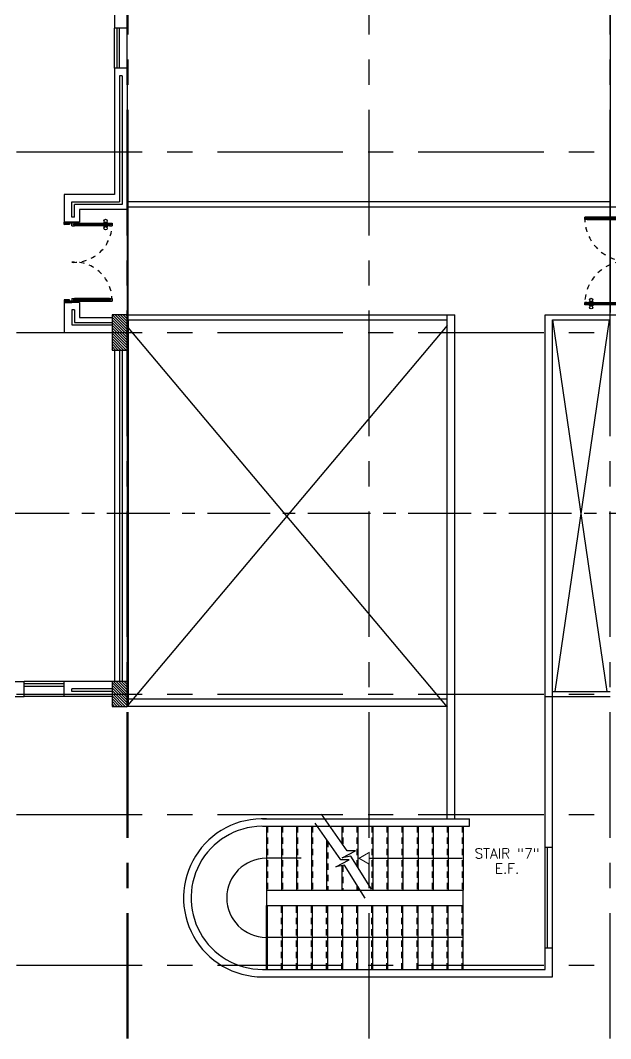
# Model space of a CAD drawing. Extents: x 88808.2 to 88899.2, y 39921.6 to 40001.1.
# Drawn here: x 88849.01 to 88860.76, y 39921.62 to 39941.9 of the extents above; entities that cross this region are included whole.
import ezdxf
from ezdxf.enums import TextEntityAlignment as Align

# ---------------------------------------------------------------- set-up
doc = ezdxf.new("R2010")
doc.units = 0
doc.header["$MEASUREMENT"] = 0
for name, pattern in [('CENTER', [2, 1.25, -0.25, 0.25, -0.25]), ('CENTERX2', [4, 2.5, -0.5, 0.5, -0.5]), ('HIDDEN', [0.375, 0.25, -0.125]), ('HIDDEN2', [0.1875, 0.125, -0.0625])]:
    doc.linetypes.add(name, pattern=pattern)
doc.layers.get('0').update_dxf_attribs({"color": 11, "linetype": 'CONTINUOUS'})
for name, color, linetype in [('AXES', 11, 'CENTERX2'), ('AXES1', 11, 'CENTER'), ('COL', 11, 'CONTINUOUS'), ('DOOR', 11, 'CONTINUOUS'), ('EJ', 11, 'CONTINUOUS'), ('HAT', 11, 'CONTINUOUS'), ('INSUL', 11, 'CONTINUOUS'), ('RM-NAME', 11, 'CONTINUOUS'), ('ROOF', 11, 'CONTINUOUS'), ('SHAFT', 11, 'CONTINUOUS'), ('STR', 11, 'CONTINUOUS'), ('WALL', 11, 'CONTINUOUS'), ('WIN', 11, 'CONTINUOUS')]:
    doc.layers.add(name, color=color, linetype=linetype)
doc.styles.add('ROMANS', font='ROMANS.shx', dxfattribs={"width": 0.6})

# ---------------------------------------------------------------- blocks, each defined once
blk = doc.blocks.new('A$C1DFA4FE8')
at = {"layer": 'DOOR', "color": 0, "linetype": 'ByBlock'}
for p, q in [((0, 1631), (0, 1581)), ((0, 1581), (0, 1631)), ((50, 1631), (0, 1631)), ((50, 1631), (50, 1614)), ((750, 1614), (750, 1631)), ((750, 1631), (800, 1631)), ((950, 1656), (800, 1656)), ((800, 1656), (800, 1631)), ((800, 1581), (800, 1631)), ((800, 1631), (850, 1631)), ((850, 1631), (850, 1606)), ((950, 1606), (950, 1656)), ((50, 1581), (0, 1581)), ((30, 1614), (30, 1598)), ((50, 1614), (30, 1614)), ((50, 1598), (30, 1598)), ((50, 1598), (50, 1581)), ((770, 1614), (750, 1614)), ((750, 1581), (750, 1598)), ((750, 1598), (770, 1598)), ((800, 1581), (750, 1581)), ((770, 1598), (770, 1614)), ((850, 1606), (950, 1606)), ((0, 81), (0, 131)), ((0, 131), (0, 81)), ((50, 131), (0, 131)), ((50, 81), (0, 81)), ((30, 98), (30, 114)), ((50, 114), (30, 114)), ((50, 98), (30, 98)), ((50, 114), (50, 131)), ((50, 81), (50, 98)), ((83, 131), (83, 138)), ((173, 138), (83, 138)), ((83, 81), (83, 74)), ((173, 74), (83, 74)), ((95, 138), (95, 147)), ((95, 147), (160, 147)), ((95, 138), (160, 138)), ((95, 74), (95, 65)), ((95, 74), (160, 74)), ((95, 65), (160, 65)), ((160, 138), (160, 147)), ((160, 74), (160, 65)), ((173, 131), (173, 138)), ((173, 81), (173, 74)), ((750, 131), (750, 114)), ((800, 131), (750, 131)), ((750, 114), (770, 114)), ((750, 98), (750, 81)), ((770, 98), (750, 98)), ((750, 81), (800, 81)), ((770, 114), (770, 98)), ((800, 131), (800, 81)), ((800, 56), (800, 81)), ((800, 81), (850, 81)), ((950, 56), (800, 56)), ((850, 106), (950, 106)), ((850, 81), (850, 106)), ((950, 106), (950, 56))]:
    blk.add_line(p, q, dxfattribs=at)
at = {"layer": 'DOOR', "linetype": 'ByBlock'}
for p, q in [((750, 1631), (50, 1631)), ((750, 1614), (50, 1614)), ((750, 1598), (50, 1598)), ((50, 1581), (750, 1581)), ((50, 131), (750, 131)), ((750, 114), (50, 114)), ((750, 98), (50, 98)), ((750, 81), (50, 81))]:
    blk.add_line(p, q, dxfattribs=at)
at = {"layer": 'DOOR', "color": 9, "linetype": 'ByBlock'}
for p, q in [((950, 1606), (837, 1656)), ((950, 1606), (910, 1656)), ((950, 1606), (850, 1619)), ((950, 106), (837, 56)), ((950, 106), (850, 93)), ((950, 106), (910, 56))]:
    blk.add_line(p, q, dxfattribs=at)
at = {"layer": 'DOOR', "color": 0, "linetype": 'ByBlock'}
for centre in [(128, 179), (128, 32)]:
    blk.add_circle(centre, 32.4, dxfattribs=at)
at = {"layer": 'DOOR', "linetype": 'HIDDEN', "ltscale": 0.5}
for centre, start, end in [((752, 1606), 178.0938, 273.7249), ((752, 106), 86.2751, 181.9062)]:
    blk.add_arc(centre, 752, start, end, dxfattribs=at)
at = {"layer": 'DOOR', "color": 9, "linetype": 'ByBlock'}
for centre, radius, start, end in [((950, 1606), 154, 161.1053, 166.2858), ((950, 1606), 134, 158.1598, 169.28), ((950, 1606), 114, 154.0838, 167.3774), ((950, 1606), 94.4, 148.0182, 180), ((950, 1606), 74.4, 137.7764, 180), ((950, 1606), 54.4, 113.2074, 180), ((950, 1606), 34.4, 90, 180), ((950, 1606), 14.4, 90, 180), ((950, 106), 154, 193.7142, 198.8947), ((950, 106), 134, 190.72, 201.8402), ((950, 106), 114, 192.6226, 205.9162), ((950, 106), 94.4, 180, 211.9818), ((950, 106), 74.4, 180, 222.2236), ((950, 106), 54.4, 180, 246.7926), ((950, 106), 34.4, 180, 270), ((950, 106), 14.4, 180, 270)]:
    blk.add_arc(centre, radius, start, end, dxfattribs=at)
blk = doc.blocks.new('C-300')
at = {"layer": 'HAT', "linetype": 'ByBlock', "ltscale": 0.3}
h = blk.add_hatch(dxfattribs=at)
h.set_pattern_fill('ANSI31', color=8, scale=300, style=0)
h.set_pattern_definition([(45, (-258496.182, -82361.005), (-26.5165043, 26.5165043), [])])
h.paths.add_polyline_path([(300, 500), (0, 500), (0, 250), (300, 250)])
h.paths.add_polyline_path([(300, 250), (0, 250), (0, 0), (300, 0)])
at = {"layer": 'COL'}
blk.add_lwpolyline([(0, 500), (300, 500), (300, 0), (0, 0)], close=True, dxfattribs=at)
blk = doc.blocks.new('C11')
at = {"layer": 'HAT'}
h = blk.add_hatch(dxfattribs=at)
h.set_pattern_fill('ANSI31', color=256, scale=300, style=0)
h.set_pattern_definition([(45, (-248556.182, -75061.005), (-26.5165043, 26.5165043), [])])
h.paths.add_polyline_path([(300, 700), (0, 700), (0, 350), (300, 350)])
h.paths.add_polyline_path([(300, 350), (0, 350), (0, 0), (300, 0)])
at = {"layer": 'COL'}
blk.add_lwpolyline([(300, 700), (300, 0), (0, 0), (0, 700)], close=True, dxfattribs=at)
blk = doc.blocks.new('A$C272A55A0')
at = {"layer": 'DOOR', "color": 0, "linetype": 'ByBlock'}
for p, q in [((0, 900), (0, 1050)), ((50, 1050), (0, 1050)), ((50, 950), (50, 1050)), ((1750, 950), (1750, 1050)), ((1750, 1050), (1800, 1050)), ((1800, 1050), (1800, 900)), ((0, 900), (25, 900)), ((25, 950), (50, 950)), ((25, 900), (25, 950)), ((75, 900), (25, 900)), ((25, 850), (25, 900)), ((42, 850), (25, 850)), ((58, 870), (42, 870)), ((42, 870), (42, 850)), ((58, 850), (58, 870)), ((75, 850), (58, 850)), ((75, 900), (75, 850)), ((1725, 900), (1775, 900)), ((1725, 900), (1725, 850)), ((1725, 850), (1742, 850)), ((1742, 870), (1758, 870)), ((1742, 850), (1742, 870)), ((1775, 950), (1750, 950)), ((1758, 870), (1758, 850)), ((1758, 850), (1775, 850)), ((1775, 900), (1775, 950)), ((1800, 900), (1775, 900)), ((1775, 850), (1775, 900)), ((25, 50), (42, 50)), ((25, 50), (25, 0)), ((25, 0), (75, 0)), ((75, 0), (25, 0)), ((42, 50), (42, 30)), ((42, 30), (58, 30)), ((58, 50), (75, 50)), ((58, 50), (58, 30)), ((75, 50), (75, 0)), ((1718, 160), (1709, 160)), ((1709, 95), (1709, 160)), ((1718, 95), (1709, 95)), ((1725, 173), (1718, 173)), ((1718, 173), (1718, 83)), ((1718, 95), (1718, 160)), ((1725, 83), (1718, 83)), ((1742, 50), (1725, 50)), ((1725, 50), (1725, 0)), ((1775, 0), (1725, 0)), ((1725, 0), (1775, 0)), ((1742, 50), (1742, 30)), ((1758, 30), (1742, 30)), ((1775, 50), (1758, 50)), ((1758, 50), (1758, 30)), ((1775, 173), (1782, 173)), ((1775, 83), (1782, 83)), ((1775, 50), (1775, 0)), ((1782, 173), (1782, 83)), ((1782, 160), (1791, 160)), ((1782, 95), (1782, 160)), ((1782, 95), (1791, 95)), ((1791, 95), (1791, 160))]:
    blk.add_line(p, q, dxfattribs=at)
at = {"layer": 'DOOR', "color": 9, "linetype": 'ByBlock'}
for p, q in [((50, 1050), (0, 1010)), ((50, 1050), (0, 937)), ((50, 1050), (37, 950)), ((1750, 1050), (1800, 1010)), ((1750, 1050), (1800, 937)), ((1750, 1050), (1763, 950))]:
    blk.add_line(p, q, dxfattribs=at)
at = {"layer": 'DOOR', "linetype": 'ByBlock'}
for p, q in [((25, 850), (25, 50)), ((42, 850), (42, 50)), ((58, 850), (58, 50)), ((75, 50), (75, 850)), ((1725, 50), (1725, 850)), ((1742, 850), (1742, 50)), ((1758, 850), (1758, 50)), ((1775, 850), (1775, 50))]:
    blk.add_line(p, q, dxfattribs=at)
at = {"layer": 'DOOR', "color": 0, "linetype": 'ByBlock'}
for centre in [(1676, 128), (1824, 128)]:
    blk.add_circle(centre, 32.4, dxfattribs=at)
at = {"layer": 'DOOR', "color": 9, "linetype": 'ByBlock'}
for centre, radius, start, end in [((50, 1050), 54.4, 203.2074, 270), ((50, 1050), 34.4, 180, 270), ((50, 1050), 14.4, 180, 270), ((1750, 1050), 14.4, 270, 0), ((1750, 1050), 34.4, 270, 0), ((1750, 1050), 54.4, 270, 336.7926), ((50, 1050), 74.4, 227.7764, 270), ((50, 1050), 94.4, 238.0182, 270), ((50, 1050), 114, 244.0838, 257.3774), ((50, 1050), 134, 248.1598, 259.28), ((50, 1050), 154, 251.1053, 256.2858), ((1750, 1050), 74.4, 270, 312.2236), ((1750, 1050), 94.4, 270, 301.9818), ((1750, 1050), 114, 282.6226, 295.9162), ((1750, 1050), 134, 280.72, 291.8402), ((1750, 1050), 154, 283.7142, 288.8947)]:
    blk.add_arc(centre, radius, start, end, dxfattribs=at)
at = {"layer": 'DOOR', "linetype": 'HIDDEN', "ltscale": 0.5}
for centre, start, end in [((50, 851), 268.3174, 3.2965), ((1750, 851), 176.7035, 271.6826)]:
    blk.add_arc(centre, 851, start, end, dxfattribs=at)
at = {"layer": 'WALL', "linetype": 'ByBlock'}
blk.add_line((1800, 900), (1800, 1050), dxfattribs=at)

msp = doc.modelspace()

# ---------------------------------------------------------------- linework, layer by layer
for p, q in [((88855.5118, 39925.3544), (88855.0041, 39926.0857)), ((88855.3851, 39925.1762), (88854.8773, 39925.9075)), ((88855.4133, 39925.214), (88855.6821, 39925.3544)), ((88855.6821, 39925.3544), (88855.5118, 39925.3544)), ((88855.2865, 39925.0357), (88855.5554, 39925.1762)), ((88855.5554, 39925.1762), (88855.3851, 39925.1762)), ((88855.5886, 39925.2491), (88855.4133, 39925.214)), ((88855.9978, 39924.5938), (88855.5886, 39925.2491)), ((88855.4618, 39925.0709), (88855.2865, 39925.0357)), ((88855.871, 39924.4156), (88855.4618, 39925.0709))]:
    msp.add_line(p, q)
at = {"layer": 'AXES'}
for p, q in [((88855.9503, 39921.6153), (88855.9503, 40000.4279)), ((88851.1303, 39921.6153), (88851.1303, 40000.0779)), ((88851.1503, 39921.6153), (88851.1503, 40000.0779)), ((88860.7503, 39921.6153), (88860.7503, 40000.0779)), ((88808.9303, 39939.2796), (88876.9703, 39939.2796)), ((88808.9303, 39935.6796), (88876.9703, 39935.6796)), ((88808.9303, 39928.4796), (88876.9703, 39928.4796)), ((88808.9303, 39926.0796), (88876.9703, 39926.0796)), ((88808.9303, 39923.0796), (88876.9703, 39923.0796))]:
    msp.add_line(p, q, dxfattribs=at)
at = {"layer": 'AXES1'}
msp.add_line((88818.7303, 39932.0796), (88876.9703, 39932.0796), dxfattribs=at)
at = {"layer": 'EJ'}
for p, q in [((88851.1303, 39938.1796), (88851.1303, 39936.0796)), ((88860.7503, 39936.0796), (88860.7503, 39938.1796)), ((88860.7503, 39936.0796), (88860.7503, 39938.1796)), ((88851.1503, 39935.9296), (88851.1503, 39937.8546))]:
    msp.add_line(p, q, dxfattribs=at)
at = {"layer": 'INSUL'}
for p, q in [((88850.9803, 39940.7921), (88850.9803, 39938.3296)), ((88851.0303, 39940.7921), (88850.9803, 39940.7921)), ((88851.0303, 39940.7921), (88851.0303, 39938.2796)), ((88850.9803, 39938.6046), (88850.9803, 39938.2796)), ((88851.0303, 39938.6046), (88851.0303, 39938.2296)), ((88850.03, 39937.9796), (88850.03, 39938.2796)), ((88850.03, 39938.2796), (88850.9803, 39938.2796)), ((88850.08, 39937.9796), (88850.08, 39938.2296)), ((88851.0303, 39938.2296), (88850.08, 39938.2296)), ((88850.08, 39937.9796), (88850.03, 39937.9796)), ((88850.03, 39936.1296), (88850.03, 39935.8296)), ((88850.08, 39936.1296), (88850.03, 39936.1296)), ((88850.08, 39936.1296), (88850.08, 39935.8796)), ((88850.08, 39935.8796), (88850.8303, 39935.8796)), ((88850.03, 39935.8296), (88850.8303, 39935.8296)), ((88850.9803, 39935.3296), (88850.9803, 39928.7296)), ((88851.0303, 39935.3296), (88851.0303, 39928.7296)), ((88850.8303, 39928.5796), (88850.0303, 39928.5796)), ((88850.0303, 39928.5296), (88850.0303, 39928.5796)), ((88850.8303, 39928.5296), (88850.0303, 39928.5296))]:
    msp.add_line(p, q, dxfattribs=at)
at = {"layer": 'ROOF'}
for p, q in [((88860.7503, 39949.7296), (88860.7503, 39936.0796)), ((88860.7503, 39938.2796), (88851.1303, 39938.2796)), ((88861.1453, 39938.1796), (88851.1303, 39938.1796)), ((88851.1303, 39936.0796), (88851.1303, 39928.4296)), ((88851.1303, 39936.0296), (88857.6553, 39936.0296)), ((88851.1303, 39935.9296), (88857.5053, 39935.9296)), ((88857.5053, 39925.9946), (88857.5053, 39936.0296)), ((88857.6553, 39925.9946), (88857.6553, 39936.0296)), ((88859.4553, 39925.4196), (88859.4553, 39936.0296)), ((88859.4553, 39936.0296), (88861.1453, 39936.0296)), ((88859.6053, 39935.9296), (88860.7503, 39935.9296)), ((88859.6053, 39925.9946), (88859.6053, 39935.9296)), ((88859.4553, 39928.4296), (88860.7503, 39928.4296)), ((88859.6053, 39928.5296), (88860.7503, 39928.5296)), ((88853.9051, 39924.5696), (88853.9051, 39924.2696)), ((88853.9051, 39924.5696), (88857.8251, 39924.5696)), ((88855.7051, 39924.6813), (88855.7051, 39924.5696)), ((88855.7051, 39924.6813), (88855.7051, 39924.5696)), ((88855.7251, 39924.6493), (88855.7251, 39924.5696)), ((88855.7251, 39924.6493), (88855.7251, 39924.5696)), ((88857.8251, 39924.2696), (88857.8251, 39924.5696)), ((88853.9051, 39924.2696), (88857.8251, 39924.2696))]:
    msp.add_line(p, q, dxfattribs=at)
at = {"layer": 'ROOF', "color": 9}
for p, q in [((88851.1303, 39936.0796), (88851.1303, 39928.4296)), ((88851.1503, 39935.9296), (88851.1503, 39928.2296))]:
    msp.add_line(p, q, dxfattribs=at)
at = {"layer": 'SHAFT'}
for p, q in [((88859.6053, 39935.9296), (88860.6863, 39928.5296)), ((88860.7303, 39935.9296), (88859.6491, 39928.5296)), ((88857.5053, 39935.8196), (88851.1103, 39928.2196)), ((88851.1103, 39935.8196), (88857.5053, 39928.2196))]:
    msp.add_line(p, q, dxfattribs=at)
at = {"layer": 'STR'}
for p, q in [((88857.5053, 39928.3796), (88851.1311, 39928.3796)), ((88857.5053, 39928.2296), (88851.1303, 39928.2296)), ((88853.9051, 39925.8446), (88853.9051, 39924.5696)), ((88854.2051, 39925.8446), (88854.2051, 39924.5696)), ((88854.5051, 39925.8446), (88854.5051, 39924.5696)), ((88854.8051, 39925.8446), (88854.8051, 39924.5696)), ((88855.4051, 39925.8446), (88855.4051, 39925.5082)), ((88855.7251, 39925.8446), (88855.7251, 39925.0306)), ((88856.0251, 39925.8446), (88856.0251, 39924.5696)), ((88856.3251, 39925.8446), (88856.3251, 39924.5696)), ((88856.6251, 39925.8446), (88856.6251, 39924.5696)), ((88856.9251, 39925.8446), (88856.9251, 39924.5696)), ((88857.2251, 39925.8446), (88857.2251, 39924.5696)), ((88857.5251, 39925.8446), (88857.5251, 39924.5696)), ((88857.8251, 39925.8446), (88857.8251, 39924.5696)), ((88855.1051, 39925.5795), (88855.1051, 39924.5696)), ((88854.5982, 39925.2071), (88853.9026, 39925.2071)), ((88855.9501, 39925.2071), (88857.8051, 39925.2071)), ((88855.4051, 39925.0595), (88855.4051, 39924.5696)), ((88853.9051, 39922.9946), (88853.9051, 39924.2696)), ((88853.9251, 39922.9946), (88853.9251, 39924.2696)), ((88854.2251, 39922.9946), (88854.2251, 39924.2696)), ((88854.5251, 39922.9946), (88854.5251, 39924.2696)), ((88854.8251, 39922.9946), (88854.8251, 39924.2696)), ((88855.1251, 39922.9946), (88855.1251, 39924.2696)), ((88855.4251, 39922.9946), (88855.4251, 39924.2696)), ((88855.7251, 39922.9946), (88855.7251, 39924.2696)), ((88856.0251, 39922.9946), (88856.0251, 39924.2696)), ((88856.3251, 39922.9946), (88856.3251, 39924.2696)), ((88856.6251, 39922.9946), (88856.6251, 39924.2696)), ((88856.9251, 39922.9946), (88856.9251, 39924.2696)), ((88857.2251, 39922.9946), (88857.2251, 39924.2696)), ((88857.5251, 39922.9946), (88857.5251, 39924.2696)), ((88857.8251, 39922.9946), (88857.8251, 39924.2696)), ((88857.8251, 39923.6321), (88853.9026, 39923.6321))]:
    msp.add_line(p, q, dxfattribs=at)
at = {"layer": 'STR', "linetype": 'HIDDEN2'}
for p, q in [((88851.1504, 39928.3796), (88851.1504, 39928.2296)), ((88851.1504, 39928.3796), (88851.1504, 39928.2296)), ((88853.9251, 39925.8446), (88853.9251, 39924.5696)), ((88854.2251, 39925.8446), (88854.2251, 39924.5696)), ((88854.5251, 39925.8446), (88854.5251, 39924.5696)), ((88854.8251, 39925.8446), (88854.8251, 39924.5696)), ((88855.4251, 39925.8446), (88855.4251, 39925.4794)), ((88855.7051, 39925.8446), (88855.7051, 39925.0626)), ((88856.0051, 39925.8446), (88856.0051, 39924.5696)), ((88856.3051, 39925.8446), (88856.3051, 39924.5696)), ((88856.6051, 39925.8446), (88856.6051, 39924.5696)), ((88856.9051, 39925.8446), (88856.9051, 39924.5696)), ((88857.2051, 39925.8446), (88857.2051, 39924.5696)), ((88857.5051, 39925.8446), (88857.5051, 39924.5696)), ((88857.8051, 39925.8446), (88857.8051, 39924.5696)), ((88855.1251, 39925.5507), (88855.1251, 39924.5696)), ((88855.4251, 39925.0635), (88855.4251, 39924.5696)), ((88853.9051, 39922.9946), (88853.9051, 39924.2696)), ((88853.9251, 39922.9946), (88853.9251, 39924.2696)), ((88854.2051, 39922.9946), (88854.2051, 39924.2696)), ((88854.5051, 39922.9946), (88854.5051, 39924.2696)), ((88854.8051, 39922.9946), (88854.8051, 39924.2696)), ((88855.1051, 39922.9946), (88855.1051, 39924.2696)), ((88855.4051, 39922.9946), (88855.4051, 39924.2696)), ((88855.7051, 39922.9946), (88855.7051, 39924.2696)), ((88856.0051, 39922.9946), (88856.0051, 39924.2696)), ((88856.3051, 39922.9946), (88856.3051, 39924.2696)), ((88856.6051, 39922.9946), (88856.6051, 39924.2696)), ((88856.9051, 39922.9946), (88856.9051, 39924.2696)), ((88857.2051, 39922.9946), (88857.2051, 39924.2696)), ((88857.5051, 39922.9946), (88857.5051, 39924.2696)), ((88857.8051, 39922.9946), (88857.8051, 39924.2696))]:
    msp.add_line(p, q, dxfattribs=at)
at = {"layer": 'STR', "const_width": 0.0215}
msp.add_lwpolyline([(88855.9501, 39925.0916), (88855.9501, 39925.3225), (88855.7501, 39925.2071)], close=True, dxfattribs=at)
at = {"layer": 'STR'}
msp.add_arc((88853.9026, 39924.4196), 0.7875, 90, 270, dxfattribs=at)
at = {"layer": 'WALL'}
for p, q in [((88850.8803, 39942.5238), (88850.8803, 39941.7421)), ((88851.1303, 39942.5296), (88851.1303, 39941.7421)), ((88851.1303, 39941.7421), (88850.8803, 39941.7421)), ((88850.8803, 39940.9421), (88850.8803, 39938.4796)), ((88851.1303, 39940.9421), (88850.8803, 39940.9421)), ((88851.1303, 39940.9421), (88851.1303, 39938.1296)), ((88850.8803, 39938.6046), (88850.8803, 39938.4296)), ((88851.1303, 39938.6046), (88851.1303, 39938.1296)), ((88849.88, 39938.4296), (88849.88, 39937.8796)), ((88850.8803, 39938.4296), (88849.88, 39938.4296)), ((88850.18, 39938.1296), (88850.18, 39937.8796)), ((88851.1303, 39938.1296), (88850.18, 39938.1296)), ((88850.18, 39937.8796), (88849.88, 39937.8796)), ((88849.88, 39936.2796), (88849.88, 39935.6796)), ((88850.18, 39936.2796), (88849.88, 39936.2796)), ((88850.18, 39936.2796), (88850.18, 39935.9796)), ((88850.18, 39935.9796), (88850.8303, 39935.9796)), ((88849.88, 39935.6796), (88850.8303, 39935.6796)), ((88850.8803, 39935.3296), (88850.8803, 39928.7296)), ((88851.1303, 39935.3296), (88851.1303, 39928.7296)), ((88851.1303, 39935.3296), (88851.1303, 39928.7296)), ((88845.9303, 39928.7296), (88849.0803, 39928.7296)), ((88849.0803, 39928.4296), (88849.0803, 39928.7296)), ((88850.8303, 39928.7296), (88849.8803, 39928.7296)), ((88849.8803, 39928.4296), (88849.8803, 39928.7296)), ((88845.9303, 39928.4296), (88849.0803, 39928.4296)), ((88850.8303, 39928.4296), (88849.8803, 39928.4296)), ((88853.8297, 39925.9946), (88857.9519, 39925.9946)), ((88857.9519, 39925.8446), (88857.9519, 39925.9946)), ((88859.6053, 39925.4196), (88859.6053, 39925.9946)), ((88853.8297, 39925.8446), (88857.9519, 39925.8446)), ((88859.6053, 39925.4196), (88859.4553, 39925.4196)), ((88859.4553, 39922.9946), (88859.4553, 39923.4196)), ((88859.6053, 39923.4196), (88859.4553, 39923.4196)), ((88859.6053, 39922.8446), (88859.6053, 39923.4196)), ((88853.8297, 39922.9946), (88859.4553, 39922.9946)), ((88853.8297, 39922.8446), (88859.6053, 39922.8446))]:
    msp.add_line(p, q, dxfattribs=at)
for radius, start, end in [(1.575, 87.25838, 270), (1.425, 86.96954, 270.00002)]:
    msp.add_arc((88853.8297, 39924.4196), radius, start, end, dxfattribs=at)
at = {"layer": 'WIN'}
for p, q in [((88850.8803, 39940.9421), (88850.8803, 39941.7421)), ((88850.9303, 39940.9421), (88850.9303, 39941.7421)), ((88850.9803, 39940.9421), (88850.9803, 39941.7421)), ((88851.1303, 39940.9421), (88851.1303, 39941.7421)), ((88849.8803, 39928.7296), (88849.0803, 39928.7296)), ((88849.8803, 39928.6796), (88849.0803, 39928.6796)), ((88849.8803, 39928.6296), (88849.0803, 39928.6296)), ((88849.8803, 39928.4296), (88849.0803, 39928.4296)), ((88859.4553, 39923.4196), (88859.4553, 39925.4196)), ((88859.5053, 39923.4196), (88859.5053, 39925.4196)), ((88859.6053, 39923.4196), (88859.6053, 39925.4196))]:
    msp.add_line(p, q, dxfattribs=at)

# ---------------------------------------------------------------- block references
at = {"layer": 'COL', "linetype": 'ByBlock', "xscale": -0.001, "yscale": 0.001, "zscale": 0.001}
msp.add_blockref('C11', (88851.1303, 39935.3296), dxfattribs=at)
at = {"layer": 'COL', "color": 6, "linetype": 'ByBlock', "ltscale": 0.3, "xscale": -0.001, "yscale": 0.001, "zscale": 0.001}
msp.add_blockref('C-300', (88851.1303, 39928.2296), dxfattribs=at)
msp.add_blockref('C-300', (88851.1303, 39928.2296), dxfattribs=at)
at = {"layer": 'DOOR', "color": 0, "linetype": 'ByBlock', "zscale": 0.001}
for name, p, xscale, yscale, rotation in [('A$C1DFA4FE8', (88850.8307, 39937.9355), 0.001, 0.001, 180), ('A$C272A55A0', (88860.2449, 39938.0046), 0.000999999996565748, 0.000999999996565748, 270)]:
    msp.add_blockref(name, p, dxfattribs=dict(at, xscale=xscale, yscale=yscale, rotation=rotation))

# ---------------------------------------------------------------- texts
at = {"layer": 'RM-NAME', "style": 'ROMANS'}
for s, p in [('STAIR "7"', (88858.6973, 39925.3039)), ('E.F.', (88858.6973, 39925.0039))]:
    msp.add_text(s, height=0.2, dxfattribs=at).set_placement(p, align=Align.MIDDLE)

doc.saveas('drawing.dxf')
